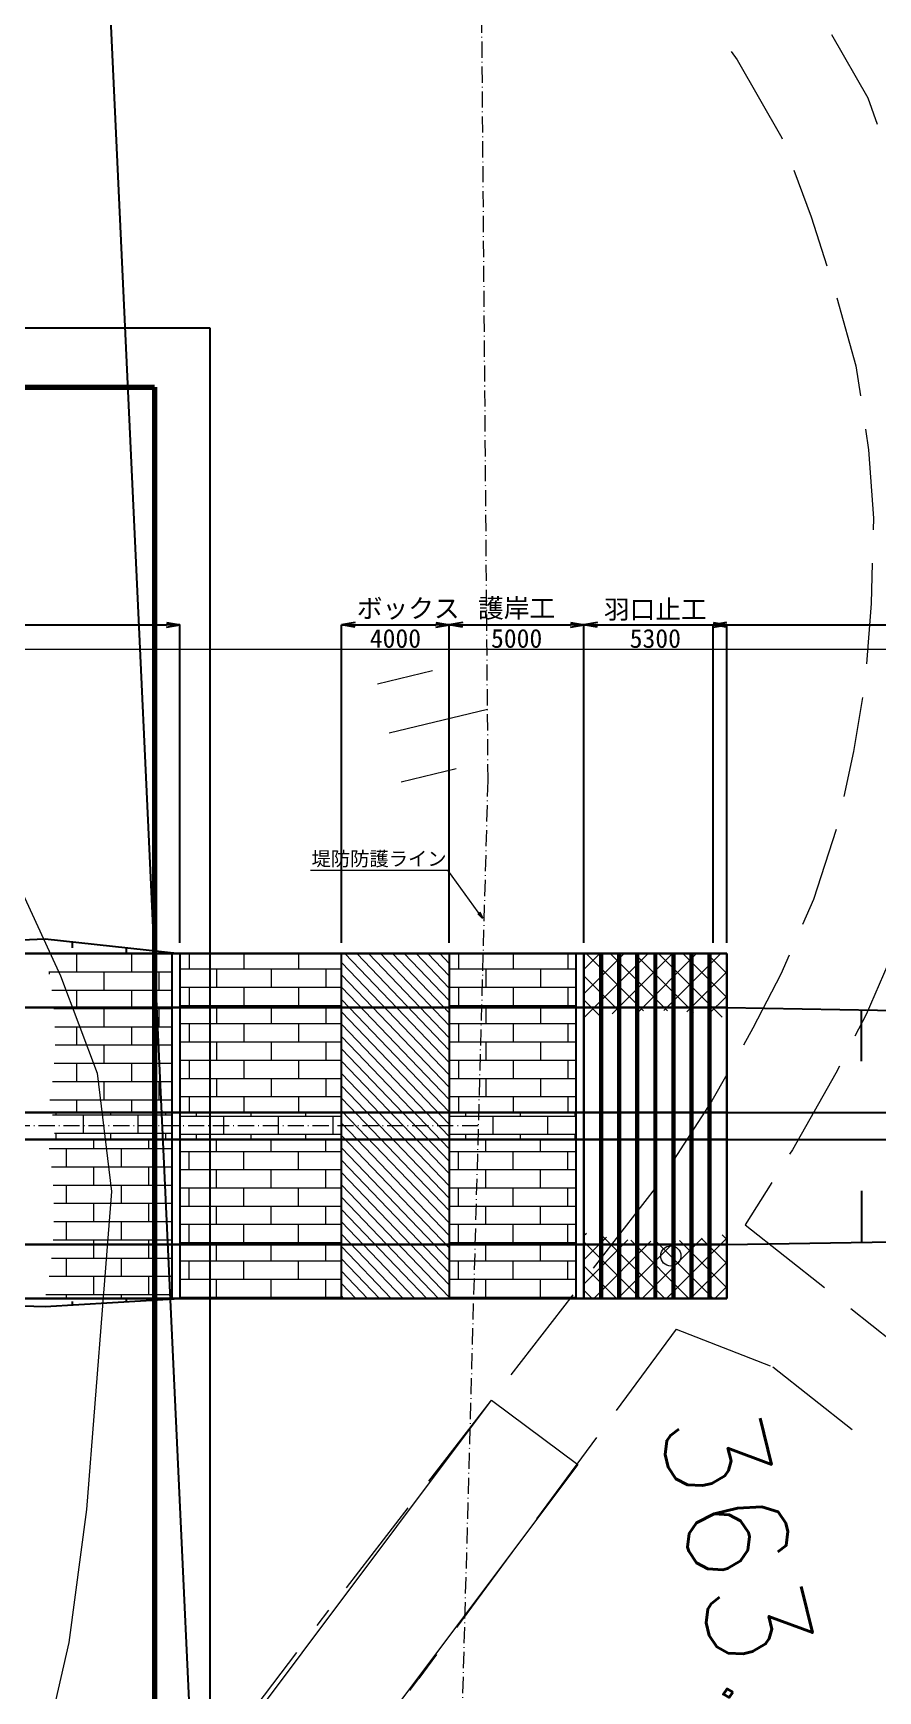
# Model space of a CAD drawing. Header units: millimetres. Extents: x 432273 to 1139245, y 170116 to 705940.
# Drawn here: x 794071 to 825436, y 384063 to 445610 of the extents above; entities that cross this region are included whole.
import ezdxf
from ezdxf.enums import TextEntityAlignment as Align

# ---------------------------------------------------------------- set-up
doc = ezdxf.new("R2010")
doc.units = ezdxf.units.MM
doc.header["$LTSCALE"] = 100
doc.header["$PDSIZE"] = 300
doc.linetypes.add('56301', pattern=[0.5, 0.25, -0.25])
doc.linetypes.add('SXF_一点短鎖線', pattern=[9.25, 6, -1.5, 0.25, -1.5])
doc.layers.get('Defpoints').update_dxf_attribs({"color": 153})
for name, color, linetype, lineweight in [('D-BGD', 7, 'Continuous', 13), ('D-BMK', 2, 'SXF_一点短鎖線', 13), ('D-BYP-STR1', 2, 'Continuous', 13), ('D-BYP-STR2', 6, 'Continuous', 25), ('D-BYP-STR3', 3, 'Continuous', 25), ('D-STR-HTXT', 7, 'Continuous', 13), ('D-STR-TXT', 7, 'Continuous', 13), ('D-TTL', 2, 'Continuous', 140)]:
    doc.layers.add(name, color=color, linetype=linetype, lineweight=lineweight)
doc.layers.add('D-WORK_1', color=11, linetype='Continuous', plot=False)
doc.styles.add('BIGFONT', font='txt', dxfattribs={"height": 0.2, "bigfont": 'BIGFONT'})
doc.styles.add('MS ゴシック', font='MS Gothic.ttf')
doc.dimstyles.new('DIM-100-F', dxfattribs={"dimscale": 100, "dimtxt": 3.5, "dimasz": 2.5, "dimexe": 0, "dimexo": 2, "dimgap": 0.8, "dimtad": 1, "dimdec": 0, "dimzin": 0, "dimdsep": 46, "dimtxsty": 'MS ゴシック', "dimblk": 'OPEN', "dimcen": 0.1, "dimclrd": 256, "dimclre": 256, "dimclrt": 256, "dimaunit": 1, "dimadec": 4, "dimazin": 0, "dimtfac": 1, "dimtdec": 0, "dimtmove": 2, "dimatfit": 3, "dimldrblk": 'OPEN', "dimfxl": 1, "dimtolj": 1, "dimtzin": 0, "dimlwd": -1, "dimlwe": -1, "dimarcsym": 2})
doc.dimstyles.new('DIM-200', dxfattribs={"dimscale": 200, "dimtxt": 3.5, "dimasz": 2.5, "dimexe": 0, "dimexo": 2, "dimgap": 0.8, "dimtad": 1, "dimdec": 0, "dimzin": 0, "dimdsep": 46, "dimtxsty": 'MS ゴシック', "dimblk": 'OPEN', "dimcen": 0.1, "dimaunit": 1, "dimadec": 4, "dimazin": 0, "dimtfac": 1, "dimtdec": 0, "dimtmove": 0, "dimatfit": 3, "dimldrblk": 'OPEN', "dimfxl": 1, "dimtolj": 1, "dimtzin": 0, "dimlwd": -1, "dimlwe": -1, "dimarcsym": 2})
pattern_1 = [(225.0000000334024, (60067.28708803037, 1166865.223133123), (449.0128063152238, -449.0128057916917), []), (315.0000000334023, (60067.28708803037, 1166865.223133123), (449.0128057916917, 449.0128063152237), [])]

# ---------------------------------------------------------------- blocks, each defined once
blk = doc.blocks.new('21311212131313131')
at = {"layer": 'D-BGD', "linetype": 'Continuous'}
for p, q in [((2633409.028676576, -1166830.539065273, 363302.980363709), (2635677.763422243, -1163844.126814221, 363259.9803660331)), ((2635636.540605735, -1169673.376766479, 363309.9803633307), (2637907.426649607, -1166689.282254627, 363267.9803656007)), ((2630384.981659377, -1170811.412579495, 363359.9803606282), (2632653.236213116, -1167825.877491816, 363316.9803629523)), ((2628799.91491138, -1169860.465138752, 363404.980358196), (2630384.981659377, -1170811.412579495, 363359.9803606282)), ((2634315.764071788, -1173293.880563169, 363309.9803633307), (2635601.115449918, -1169771.407665494, 363309.9803633307)), ((2634315.764071788, -1173293.880563169, 363309.9803633307), (2637380.473436414, -1175454.993005906, 363365.9803603038)), ((2629098.73302926, -1174189.749455671, 363401.9803583581), (2632112.9772818, -1176420.138674212, 363429.9803568447)), ((2638401.326125216, -1176174.591240413, 363383.980359331), (2641466.515681799, -1178334.826519769, 363439.9803563043)), ((2633117.272914203, -1177163.734070875, 363438.9803563583), (2636131.517166728, -1179394.123289412, 363466.9803548449)), ((2642488.245533988, -1179054.904946222, 363458.9803552773), (2645552.077735255, -1181215.537197017, 363514.9803522505)), ((2637136.689962518, -1180138.198878011, 363476.9803543044), (2640150.934215043, -1182368.588096551, 363504.980352791)), ((2612400.708632185, -1184404.199407369), (2611439.28015707, -1180779.253370964)), ((2614214.058813774, -1183923.96536175), (2613675.655538891, -1181894.084962105)), ((2646573.807587444, -1181935.615623466, 363532.9803512777), (2647485.200426066, -1182578.190879218, 363549.9803503588)), ((2610588.715805924, -1184884.036481546), (2610051.189694413, -1182854.636273854)), ((2647933.546656325, -1182904.575046354, 363553.9803501426), (2647485.200426066, -1182578.190879218, 363549.9803503588)), ((2641155.229847446, -1183112.183493218, 363513.9803523046), (2644170.351263359, -1185343.052903694, 363541.9803507912)), ((2645595.173559433, -1186390.962769308, 363554.9803500886), (2645013.933729254, -1185967.886884921, 363549.9803503588)), ((2649638.184102271, -1189332.742001019, 363585.9803484131), (2646606.025438004, -1187126.746916061, 363562.9803496561))]:
    blk.add_line(p, q, dxfattribs=at)
at = {"layer": 'D-BGD', "linetype": 'Continuous', "extrusion": (-0.3338890400579548, -0.691597116899, 0.6404775849521733), "elevation": 163933.2610593103}
blk.add_lwpolyline([(2865985.787571723, 336346.5925049999), (2868806.903281797, 336604.4127580161), (2869723.801764981, 336595.2979005912)], dxfattribs=at)
at = {"layer": 'D-BGD', "linetype": 'Continuous', "flags": 128}
for points in [[(2685097.192283282, -1211673.083783333), (2681445.822284877, -1210496.155347209), (2676812.911247346, -1208517.40584945), (2673146.757643894, -1206307.489838532), (2669466.190628534, -1203919.817674099), (2664061.69720994, -1199635.331853588), (2661592.209677465, -1197678.081932495), (2651374.308523426, -1190349.283469298), (2637086.397030128, -1180094.70611455), (2639418.183272371, -1176845.260593977)], [(2639418.183272371, -1176845.260593977), (2653705.217602345, -1187099.357756798), (2664002.04432935, -1194483.903443443), (2666448.495083555, -1196422.84198137), (2671802.132157316, -1200666.946720537), (2675269.023321437, -1202915.984027885), (2678639.278246555, -1204947.953532028), (2682847.962656135, -1206745.767281117), (2686103.11786148, -1207794.715957074)]]:
    blk.add_lwpolyline(points, dxfattribs=at)
at = {"layer": 'D-BGD', "linetype": 'Continuous', "extrusion": (0.01613509767954944, -0.001764516136741815, 0.9998682638756342), "elevation": 407206.5764753833}
blk.add_lwpolyline([(-880464.7868655326, -2691587.816855406), (-878827.187887686, -2693744.145168826), (-878345.6353582715, -2694668.285874583)], dxfattribs=at)
at = {"layer": 'D-BGD', "linetype": 'Continuous', "extrusion": (-0.04120929659473742, -0.8430281353367061, 0.5362885015594532), "elevation": 1070950.517216582}
blk.add_lwpolyline([(2659583.20683602, -250004.481623771), (2661074.891508995, -249881.2639534631), (2663328.341762607, -249919.1770827912)], dxfattribs=at)
at = {"layer": 'D-BGD', "linetype": 'Continuous', "extrusion": (0.0164879966350379, 0.01134561148822588, 0.9997996914717073), "elevation": 393113.8224293271}
blk.add_lwpolyline([(-2441217.56571645, -1481686.743330181), (-2442594.112253591, -1483185.662668702), (-2443820.570081861, -1484384.79813954)], dxfattribs=at)
at = {"layer": 'D-BGD', "linetype": 'Continuous', "extrusion": (0.007644564263134912, 0.02862061039810175, 0.9995611143385216), "elevation": 349583.5658930626}
blk.add_lwpolyline([(-2809425.194485285, 469243.2777175399), (-2811648.509071718, 467859.2627218342), (-2812676.156430462, 467386.6722354985)], dxfattribs=at)
at = {"layer": 'D-BGD', "linetype": 'Continuous', "extrusion": (-0.08338357836057589, -0.1802600915081006, 0.9800783021112532), "elevation": 347849.0359171719}
blk.add_lwpolyline([(2872063.499924732, 113600.3742408015), (2872348.727017719, 113593.8175844686), (2875612.606554097, 113388.9061181731), (2875805.622790453, 113367.2445959562)], dxfattribs=at)
at = {"layer": 'D-BGD', "linetype": 'Continuous', "extrusion": (0.2035327057637472, 0.6414071777969975, 0.7397102608149889), "elevation": 52113.15895089827}
blk.add_lwpolyline([(-2846321.652743208, 482608.1660272502), (-2849060.864006561, 482551.6961834342), (-2850064.326333028, 482666.1219195831)], dxfattribs=at)
at = {"layer": 'D-BGD', "linetype": 'Continuous', "extrusion": (0.01494686611510404, 0.004948735520561582, 0.999876042922364), "elevation": 396305.1935925962}
blk.add_lwpolyline([(2585483.172623839, -1171794.982559944), (2587200.967058346, -1171123.212574777), (2588999.549666759, -1170493.386243046)], dxfattribs=at)
at = {"layer": 'D-BGD', "linetype": 'Continuous', "extrusion": (0.036698462177705, -0.0318093358031298, 0.9988199983127869), "elevation": 495276.3650343113}
blk.add_lwpolyline([(808529.0485351549, -2701670.252324663), (808900.017110077, -2701748.605772892), (812070.3611111189, -2702782.151937855), (812102.5950075944, -2702798.733185381)], dxfattribs=at)
at = {"layer": 'D-BGD', "linetype": 'Continuous', "extrusion": (0.03048900685489001, 0.02856245332211342, 0.9991269222282146), "elevation": 409701.5722520549}
blk.add_lwpolyline([(-2649547.381662189, -1098400.971684811), (-2650617.897472993, -1098760.013132277), (-2653144.620742367, -1099454.159930742)], dxfattribs=at)
at = {"layer": 'D-BGD', "linetype": 'Continuous', "elevation": 362999.9803800859, "flags": 128}
blk.add_lwpolyline([(2585932.974528011, -1216675.727912845), (2588101.173161236, -1215451.499577644), (2590642.99938632, -1213519.778236577), (2594956.543531554, -1210723.639640077), (2597495.936279913, -1209758.47868365), (2599745.51597291, -1209124.879745524), (2603702.456388657, -1207961.004448387), (2605582.301673419, -1207053.176692555), (2612225.416686196, -1203085.809750228), (2618499.42574368, -1197962.168344579), (2621671.458942007, -1196424.46744861), (2625252.358364811, -1194987.471027581), (2629637.375555307, -1194357.771005328), (2641461.835348096, -1195042.946489309), (2646409.446194947, -1195601.34081978), (2654684.043988761, -1197310.709309356), (2659738.743383475, -1198610.610876645), (2664061.69720994, -1199635.331853588), (2666634.8870383, -1196188.568573744), (2661155.448255141, -1187307.461612872), (2659480.367512304, -1185408.886933846), (2657051.519333927, -1183754.333945036), (2653204.033955033, -1180032.642641116), (2649357.204771402, -1175776.632576005)], dxfattribs=at)
at = {"layer": 'D-BGD', "linetype": 'Continuous'}
for points in [[(2600759.056470842, -1166962.49256949, 363259.9803660331), (2601520.232446133, -1166831.970271929, 363249.9803665736), (2604052.919729792, -1166599.60326928, 363209.9803687356), (2604485.161353285, -1166601.380550752, 363239.9803671141)], [(2620344.495204268, -1169389.37297795, 363441.9803561962), (2621051.475494741, -1169680.637128959, 363499.9803530613), (2623081.883923665, -1170678.154576696, 363479.9803541423), (2623716.719679102, -1171019.987148911, 363470.9803546287)]]:
    blk.add_polyline3d(points, dxfattribs=at)
blk.add_circle((2631598.681167922, -1173550.706746353, 363379.9803595472), 374.999979731494, dxfattribs=at)
at = {"layer": 'D-STR-HTXT', "elevation": 1.104780267269234e-06, "flags": 128}
blk.add_lwpolyline([(2608822.711560488, -1161239.199134111), (2610460.679628372, -1239881.162114501)], dxfattribs=at)
at = {"layer": 'Defpoints', "linetype": 'Continuous', "flags": 128}
blk.add_lwpolyline([(2358657.059380054, -1194799.650220598), (2527728.874220211, -1199242.098534629), (2831012.699209931, -1178777.620171813)], dxfattribs=at)
at = {"layer": 'D-BGD', "linetype": 'Continuous', "style": 'BIGFONT'}
blk.add_text('363.4', height=3749.999797322081, rotation=14.86235643076144, dxfattribs=at).set_placement((2637735.06743895, -1173936.773380616))
blk = doc.blocks.new('_Open')
at = {"color": 0, "linetype": 'ByBlock', "lineweight": -2}
for p, q in [((-1, 0.1666666666666667), (0, 0)), ((-1, -0.1666666666666667), (0, 0)), ((0, 0), (-1, 0))]:
    blk.add_line(p, q, dxfattribs=at)
blk = doc.blocks.new('*D27')
at = {"layer": 'D-WORK_1', "color": 0, "transparency": 16777216}
for p, q in [((779522.9317095563, 411834.787198715), (779522.9317095563, 423642.3487034236)), ((780022.9317095563, 423642.3487034236), (799022.9316402293, 423642.3487034236)), ((799522.9316402293, 411834.7872395263), (799522.9316402293, 423642.3487034236))]:
    blk.add_line(p, q, dxfattribs=at)
at = {"layer": 'Defpoints', "color": 0, "transparency": 16777216}
for p in [(799522.9316402293, 423642.3487034236), (779522.9317095563, 411434.787198715), (799522.9316402293, 411434.7872395263)]:
    blk.add_point(p, dxfattribs=at)
at = {"layer": 'D-WORK_1', "color": 0, "transparency": 16777216, "xscale": 500, "yscale": 500, "zscale": 500, "rotation": 180}
blk.add_blockref('_Open', (779522.9317095563, 423642.3487034236), dxfattribs=at)
at = {"layer": 'D-WORK_1', "color": 0, "transparency": 16777216, "xscale": 500, "yscale": 500, "zscale": 500}
blk.add_blockref('_Open', (799522.9316402293, 423642.3487034236), dxfattribs=at)
at = {"layer": 'D-WORK_1', "color": 0, "transparency": 16777216, "char_height": 700, "attachment_point": 5, "style": 'MS ゴシック'}
for s, insert in [('\\A1;{\\C256;護岸工', (789522.9316748928, 424219.8613937789)), ('\\A1;20000}', (789522.9316748928, 423132.3487034236))]:
    blk.add_mtext(s, dxfattribs=dict(at, insert=insert))
blk = doc.blocks.new('*D28')
at = {"layer": 'D-WORK_1', "color": 0, "transparency": 16777216}
for p, q in [((805522.9317098664, 411834.7871570076), (805522.9317318597, 423642.3487040262)), ((806022.9317318597, 423642.3487030949), (809022.9317318681, 423642.3486975069)), ((809522.9317098748, 411834.7872141331), (809522.9317318681, 423642.3486965756))]:
    blk.add_line(p, q, dxfattribs=at)
at = {"layer": 'Defpoints', "color": 0, "transparency": 16777216}
for p in [(809522.9317318681, 423642.3486965756), (805522.9317091213, 411434.7871570076), (809522.9317091297, 411434.7872141331)]:
    blk.add_point(p, dxfattribs=at)
at = {"layer": 'D-WORK_1', "color": 0, "transparency": 16777216, "xscale": 500, "yscale": 500, "zscale": 500}
for p, rotation in [((805522.9317318597, 423642.3487040262), 179.9999998932783), ((809522.9317318681, 423642.3486965756), 359.9999998932783)]:
    blk.add_blockref('_Open', p, dxfattribs=dict(at, rotation=rotation))
at = {"layer": 'D-WORK_1', "color": 0, "transparency": 16777216, "char_height": 700, "attachment_point": 5, "rotation": 359.9999998932783, "style": 'MS ゴシック'}
for s, insert in [('\\A1;{\\C256;  ボックス', (807522.9317329329, 424216.3080911639)), ('\\A1;4000}', (807522.9317309139, 423132.3487003009))]:
    blk.add_mtext(s, dxfattribs=dict(at, insert=insert))
blk = doc.blocks.new('*D29')
at = {"layer": 'D-WORK_1', "color": 0, "transparency": 16777216}
for p, q in [((814522.9317011371, 411834.7872138559), (814522.9317231288, 423641.523691489)), ((815022.9317231288, 423641.5236905577), (819322.931722638, 423641.5236825483)), ((819822.9317006463, 411834.7872136324), (819822.931722638, 423641.523681617))]:
    blk.add_line(p, q, dxfattribs=at)
at = {"layer": 'Defpoints', "color": 0, "transparency": 16777216}
for p in [(819822.931722638, 423641.523681617), (814522.931700392, 411434.7872138559), (819822.9316999012, 411434.7872136324)]:
    blk.add_point(p, dxfattribs=at)
at = {"layer": 'D-WORK_1', "color": 0, "transparency": 16777216, "xscale": 500, "yscale": 500, "zscale": 500}
for p, rotation in [((814522.9317231288, 423641.523691489), 179.9999998932783), ((819822.931722638, 423641.523681617), 359.9999998932783)]:
    blk.add_blockref('_Open', p, dxfattribs=dict(at, rotation=rotation))
at = {"layer": 'D-WORK_1', "color": 0, "transparency": 16777216, "char_height": 700, "attachment_point": 5, "rotation": 359.9999998932783, "style": 'MS ゴシック'}
for s, insert in [('\\A1;{\\C256;羽口止工', (817172.9316875145, 424179.9500824921)), ('\\A1;5300}', (817172.9316855617, 423131.523686553))]:
    blk.add_mtext(s, dxfattribs=dict(at, insert=insert))
blk = doc.blocks.new('*D30')
at = {"layer": 'D-WORK_1', "color": 0, "transparency": 16777216}
for p, q in [((819320.0021970448, 411834.7872085136), (819320.0022190381, 423642.3486977008)), ((819820.0022190381, 423642.3486967694), (898101.1785148869, 423642.3485509594)), ((898601.1785135044, 422900.1601231487), (898601.1785148869, 423642.3485500281))]:
    blk.add_line(p, q, dxfattribs=at)
at = {"layer": 'Defpoints', "color": 0, "transparency": 16777216}
for p in [(898601.1785148869, 423642.3485500281), (898601.1785127594, 422500.1601231487, 362400.0000000091), (819320.0021962997, 411434.7872085136)]:
    blk.add_point(p, dxfattribs=at)
at = {"layer": 'D-WORK_1', "color": 0, "transparency": 16777216, "xscale": 500, "yscale": 500, "zscale": 500}
for p, rotation in [((819320.0022190381, 423642.3486977008), 179.9999998932783), ((898601.1785148869, 423642.3485500281), 359.9999998932783)]:
    blk.add_blockref('_Open', p, dxfattribs=dict(at, rotation=rotation))
at = {"layer": 'D-WORK_1', "color": 0, "transparency": 16777216, "char_height": 700, "attachment_point": 5, "rotation": 359.9999998932783, "style": 'MS ゴシック'}
for s, insert in [('\\A1;土羽水路', (858960.5903680315, 424216.3080147274)), ('\\A1;79281', (858960.5903660125, 423132.3486238644))]:
    blk.add_mtext(s, dxfattribs=dict(at, insert=insert))
blk = doc.blocks.new('*D31')
at = {"layer": 'D-WORK_1', "color": 0, "transparency": 16777216}
for p, q in [((809522.9446453971, 411834.9488653027), (809523.3265375554, 423643.3497311627)), ((810023.326537294, 423643.3335608038), (814023.3265290988, 423643.2041979335)), ((814522.944636679, 411834.7871617148), (814523.3265288373, 423643.1880275747))]:
    blk.add_line(p, q, dxfattribs=at)
at = {"layer": 'Defpoints', "color": 0, "transparency": 16777216}
for p in [(814523.3265288373, 423643.1880275747), (809522.9317091102, 411434.9488655119, 641.1097706175642), (814522.931700392, 411434.787161924, 641.1097706175642)]:
    blk.add_point(p, dxfattribs=at)
at = {"layer": 'D-WORK_1', "color": 0, "transparency": 16777216, "xscale": 500, "yscale": 500, "zscale": 500}
for p, rotation in [((809523.3265375554, 423643.3497311627), 179.9981470133728), ((814523.3265288373, 423643.1880275747), 359.9981470133728)]:
    blk.add_blockref('_Open', p, dxfattribs=dict(at, rotation=rotation))
at = {"layer": 'D-WORK_1', "color": 0, "transparency": 16777216, "char_height": 700, "attachment_point": 5, "rotation": 359.99814701337283, "style": 'MS ゴシック'}
for s, insert in [('\\A1;{\\C256;護岸工', (812023.3452103713, 424220.7815694219)), ('\\A1;5000}', (812023.3100394305, 423133.2688796354))]:
    blk.add_mtext(s, dxfattribs=dict(at, insert=insert))

msp = doc.modelspace()

# ---------------------------------------------------------------- hatches: boundary and pattern name
at = {"layer": 'D-BYP-STR1', "ltscale": 0.01}
h = msp.add_hatch(dxfattribs=at)
h.set_pattern_fill('AR-BRSTD', color=256, scale=10, angle=180.0000000334024)
h.set_pattern_definition([(180.0000000334024, (-441802.8992285925, 1327299.948090148), (3.949220399590558e-07, -677.418), []), (270.0000000334023, (-441802.8992285925, 1327299.948090148), (1016.000000394922, -677.417999407691), [677.418, -677.418])])
edge = h.paths.add_edge_path()
edge.add_line((799222.9316422938, 411434.7872581107), (794508.5513872177, 411434.7872555685))
edge.add_arc((781453.4460519821, 408276.9702814554), 13431.58901046767, -11.780286287336821, 13.597738685285776, ccw=False)
edge.add_line((794602.1347922924, 405534.7872539794), (799222.9316424167, 405534.7872564673))
edge.add_line((799222.9316429234, 405534.7872570248), (799222.9316422258, 411434.7872571606))
h = msp.add_hatch(dxfattribs=at)
h.set_pattern_fill('AR-BRSTD', color=256, scale=10, angle=180.0000000334024)
h.set_pattern_definition([(180.0000000334024, (51067.2870191714, 1166865.223175265), (3.949220399590558e-07, -677.418), []), (270.0000000334023, (51067.2870191714, 1166865.223175265), (1016.000000394922, -677.417999407691), [677.418, -677.418])])
edge = h.paths.add_edge_path()
edge.add_line((805522.9317093563, 411434.7872612674), (805522.9317128031, 405534.7872613302))
edge.add_line((804222.931644065, 405534.7872603182), (799522.9316440547, 405534.7872575727))
edge.add_line((799522.9316441069, 405534.7872575345), (799522.93164066, 411434.7872574717))
edge.add_line((799522.9316405967, 411434.7872577254), (804222.9316406079, 411434.7872604709))
at = {"layer": 'D-BYP-STR1', "transparency": 33554687}
h = msp.add_hatch(dxfattribs=at)
h.set_pattern_fill('ANSI31', color=3, scale=100, angle=-91.19293493242128)
h.set_pattern_definition([(313.8070650675787, (763168.8973428648, 613500.5120610679), (229.1317729212576, 219.783713313706), [])])
h.paths.add_polyline_path([(809522.9317096466, 411434.7872160311), (809522.9317166557, 398634.7872164185), (805522.9317168252, 398634.7872136618), (805522.9317093588, 411434.7872142365)])
at = {"layer": 'D-BYP-STR1', "ltscale": 0.01}
h = msp.add_hatch(dxfattribs=at)
h.set_pattern_fill('AR-BRSTD', color=256, scale=10, angle=180.0000000334024)
h.set_pattern_definition([(180.0000000334024, (61067.2870882604, 1166865.223181263), (3.949220399590558e-07, -677.418), []), (270.0000000334023, (61067.2870882604, 1166865.223181263), (1016.000000394922, -677.417999407691), [677.418, -677.418])])
h.paths.add_polyline_path([(814222.9317096447, 411434.7872665069), (814222.931713154, 405534.787266316), (809522.9317131959, 405534.7872635323), (809522.9317096857, 411434.7872637232)])
h = msp.add_hatch(dxfattribs=at)
h.set_pattern_fill('ANSI37', color=256, scale=200, angle=180.0000000334024)
h.set_pattern_definition(pattern_1)
edge = h.paths.add_edge_path()
edge.add_line((814522.9317077616, 411434.787219274), (814522.9317091856, 408996.5282055832))
edge.add_arc((817261.0885128876, 397541.5520924052), 11777.68994441054, 77.43678667344471, 103.44352118414031, ccw=False)
edge.add_line((819822.9317093961, 409037.244322749), (819822.9317096838, 411434.7872218782))
edge.add_line((819822.9317097537, 411434.7872228577), (814522.9317080363, 411434.7872195124))
h = msp.add_hatch(dxfattribs=at)
h.set_pattern_fill('AR-BRSTD', color=256, scale=10, angle=180.0000000334024)
h.set_pattern_definition([(180.0000000334024, (48155.20069863822, 1166865.223172796), (3.949220399590558e-07, -677.418), []), (270.0000000334023, (48155.20069863822, 1166865.223172796), (1016.000000394922, -677.417999407691), [677.418, -677.418])])
edge = h.paths.add_edge_path()
edge.add_line((799222.9316443278, 404535.7863890405), (794799.4049742658, 404534.787254855))
edge.add_arc((793581.9366668033, 404983.1645974254), 1297.409465488951, -20.21807950620374, 25.16157436750458)
edge.add_line((794756.2380610014, 405534.7872544795), (799222.9316443437, 405533.788125816))
edge.add_line((799222.9316443688, 405533.7881257234), (799222.9316442487, 404535.7863885954))
h = msp.add_hatch(dxfattribs=at)
h.set_pattern_fill('AR-BRSTD', color=256, scale=10, angle=180.0000000334024)
h.set_pattern_definition([(180.0000000334024, (51328.28540288715, 1166820.750248026), (3.949220399590558e-07, -677.418), []), (270.0000000334023, (51328.28540288715, 1166820.750248026), (1016.000000394922, -677.417999407691), [677.418, -677.418])])
edge = h.paths.add_edge_path()
edge.add_line((805522.9317129188, 405534.7871953234), (805522.9317135027, 404534.7871952729))
edge.add_line((804222.9316444915, 404534.787213387), (799522.9316444859, 404534.7872106405))
edge.add_line((799522.9316445139, 404534.7872096496), (799522.005555296, 405534.787209701))
edge.add_line((799522.0055552829, 405534.7872097772), (804222.9316439225, 405534.7872125225))
h = msp.add_hatch(dxfattribs=at)
h.set_pattern_fill('AR-BRSTD', color=256, scale=10, angle=180.0000000334024)
h.set_pattern_definition([(180.0000000334024, (61328.28547197615, 1166820.750254024), (3.949220399590558e-07, -677.418), []), (270.0000000334023, (61328.28547197615, 1166820.750254024), (1016.000000394922, -677.417999407691), [677.418, -677.418])])
h.paths.add_polyline_path([(814222.931712638, 405534.7872186323), (814222.9317135805, 404534.7872193848), (809522.9317136029, 404534.7872156474), (809522.0056243719, 405534.787215775)])
at = {"layer": 'D-BYP-STR1'}
h = msp.add_hatch(dxfattribs=at)
h.set_pattern_fill('AR-BRSTD', color=256, scale=10, angle=3.351169812352201e-08)
h.set_pattern_definition([(3.351148204458833e-08, (1481113.428098264, 1070776.307710855), (-3.962146255531707e-07, 677.418), []), (90.00000003351151, (1481113.428098264, 1070776.307710855), (-1016.000000396215, 677.4179994057527), [677.4180000000001, -677.4180000000001])])
edge = h.paths.add_edge_path()
edge.add_line((799222.9316461243, 398634.787311984), (794508.5513931568, 398634.7873111341))
edge.add_arc((779772.70813373, 401819.2633973944), 15076.00625193868, -12.19433147597181, 10.37687916412357)
edge.add_line((794602.1347924209, 404534.7871927468), (799222.9316466403, 404534.7871919732))
edge.add_line((799222.9316467865, 404534.7871918993), (799222.9316462016, 398634.7873120748))
h = msp.add_hatch(dxfattribs=at)
h.set_pattern_fill('AR-BRSTD', color=256, scale=10, angle=3.351169812352201e-08)
h.set_pattern_definition([(3.351162198899432e-08, (51067.2870191714, 1166865.223175265), (-3.962146557512369e-07, 677.4179999999999), []), (90.00000003351155, (51067.2870191714, 1166865.223175265), (-1016.000000396215, 677.4179994057523), [677.418, -677.418])])
edge = h.paths.add_edge_path()
edge.add_line((805522.931713381, 404534.7872618393), (805522.9317168278, 398634.787261902))
edge.add_line((804222.9316485176, 398634.7872608788), (799522.9316485064, 398634.7872581334))
edge.add_line((799522.9316480631, 398634.7872571517), (799522.9316446163, 404534.7872570889))
edge.add_line((799522.931644553, 404534.7872573426), (804222.9316445641, 404534.7872600881))
h = msp.add_hatch(dxfattribs=at)
h.set_pattern_fill('AR-BRSTD', color=256, scale=10, angle=3.351169812352201e-08)
h.set_pattern_definition([(3.351162198899432e-08, (61067.2870882604, 1166865.223181263), (-3.962146557512369e-07, 677.4179999999999), []), (90.00000003351157, (61067.2870882604, 1166865.223181263), (-1016.000000396215, 677.4179994057523), [677.418, -677.418])])
h.paths.add_polyline_path([(814222.9317136205, 404534.7872670788), (814222.9317176066, 398634.7872668767), (809522.9317171521, 398634.7872631495), (809522.931713642, 404534.7872633404)])
at = {"layer": 'D-BYP-STR1', "ltscale": 0.01}
h = msp.add_hatch(dxfattribs=at)
h.set_pattern_fill('ANSI37', color=256, scale=200, angle=180.0000000334024)
h.set_pattern_definition(pattern_1)
edge = h.paths.add_edge_path()
edge.add_line((814522.932458795, 398634.7869676073), (814522.932174154, 401073.0459812981))
edge.add_arc((817261.0876338662, 412528.0224142085), 11777.68994441054, -103.4435144619858, -77.43677995129018)
edge.add_line((819822.9321786942, 401032.330484803), (819822.9324602712, 398634.7875856738))
edge.add_line((819822.9324607014, 398634.7875854914), (814522.9324589841, 398634.7869670208))

# ---------------------------------------------------------------- linework, layer by layer
at = {"layer": 'D-BGD', "linetype": 'SXF_一点短鎖線'}
for p, q in [((809439.5635020913, 601616.3288570545, 353999.9803768478), (810951.2278745355, 417867.5866370103, 353999.9803768478)), ((810951.2278745355, 417867.5866370103, 353999.9803768478), (807104.4377770604, 278429.8974578283, 353999.9803768478))]:
    msp.add_line(p, q, dxfattribs=at)
at = {"layer": 'D-BMK', "linetype": 'SXF_一点短鎖線'}
msp.add_line((810597.1981563618, 405034.7871985198, 354000.0000000001), (729800.2557951588, 405034.7871985198, 354000.0000000001), dxfattribs=at)
at = {"layer": 'D-BYP-STR2'}
for p, q in [((795522.9317091726, 411874.7872077218, 354000.0000000001), (795522.9317094724, 411654.7872072934, 354000.0000000001)), ((797522.9317093979, 411654.7872091486, 354000.0000000001), (797522.931709221, 411434.7872087305, 354000.0000000001)), ((819822.9317092154, 409434.7872225047, 354000.0196393718), (899104.1080207521, 408084.7872687868, 716400.0000000091)), ((824822.9317169249, 407442.2172203568, 354000.0196393718), (824822.931722511, 409349.6472167104, 354000.0196393718)), ((819822.9317118333, 405534.7872226957, 354000.0196393718), (899104.1080224238, 405534.7872687663, 716400.0000000091)), ((819822.9317084452, 404534.7872216302, 354000.0196393718), (899104.1080225533, 404534.787184639, 354000.0000000001)), ((824822.9317028777, 402624.9478641843, 354000.0196393718), (824822.9316974072, 400715.1085092538, 354000.0196393718)), ((795522.9317169612, 398514.7872078019, 354000.0000000001), (795522.9317175982, 398394.7872073847, 354000.0000000001)), ((797522.931716707, 398634.7872091105, 354000.0000000001), (797522.931717343, 398514.7872086932, 354000.0000000001))]:
    msp.add_line(p, q, dxfattribs=at)
for points in [[(779522.9317095367, 411434.7871977614, 354000.0000000001), (789522.9317094017, 411768.7872044054, 354000.0048732933), (794522.9317092983, 411984.7872070019, 354000.0073099399), (799522.9317096233, 411434.7872105764, 354000.0097465865)], [(819822.931708203, 400634.7872218807, 354000.0196393718), (894522.9317148303, 401834.7872667407, 716400.0000000091), (899104.1080240648, 401984.7872685624, 716400.0000000091)], [(779522.9317170217, 398634.7871981404, 354000.0000000001), (784522.9317171028, 398543.4429059989, 716400.0000000091), (789522.9317168085, 398484.7872050033, 354000.0048732933), (794522.931717507, 398334.7872076883, 354000.0073099399), (799522.9317170888, 398634.7872100017, 716400.0000000091)]]:
    msp.add_polyline3d(points, dxfattribs=at)
at = {"layer": 'D-BYP-STR3', "lineweight": 30}
for p, q in [((779522.9317095563, 411434.787198715, 354000.0000000001), (819822.9317097332, 411434.787221905, 354000.0196393717)), ((814522.931708096, 398634.787219802, 354000.0000000001), (814522.931709668, 411434.7872192339, 354000.0000000001)), ((815122.9317081826, 398634.7872187347, 354000.0000000001), (815122.9317092787, 411434.7872181769, 354000.0000000001)), ((815194.3602794934, 398634.7872189732, 354000.0000000001), (815194.360281085, 411434.7872193587, 354000.0000000001)), ((815794.3602795996, 398634.7872188595, 354000.0000000001), (815794.3602806957, 411434.7872183017, 354000.0000000001)), ((815865.7888508899, 398634.7872181452, 354000.0000000001), (815865.788852502, 411434.7872194845, 354000.0000000001)), ((816465.7888510166, 398634.7872189853, 354000.0000000001), (816465.7888521127, 411434.7872184274, 354000.0000000001)), ((816537.21742183, 398634.7872182803, 354000.0000000001), (816537.217423919, 411434.7872196102, 354000.0000000001)), ((817137.2174224335, 398634.7872191101, 354000.0000000001), (817137.2174240066, 411434.7872185429, 354000.0000000001)), ((817208.6459937239, 398634.7872183957, 354000.0000000001), (817208.6459952969, 411434.7872178276, 354000.0000000001)), ((817808.645993831, 398634.7872182821, 354000.0000000001), (817808.6459954235, 411434.7872186686, 354000.0000000001)), ((817880.0745651409, 398634.7872185205, 354000.0000000001), (817880.0745667139, 411434.7872179534, 354000.0000000001)), ((818480.074565248, 398634.7872184078, 354000.0000000001), (818480.0745668405, 411434.7872187934, 354000.0000000001)), ((818551.5031365579, 398634.7872186463, 354000.0000000001), (818551.5031381309, 411434.7872180791, 354000.0000000001)), ((819151.503136665, 398634.7872185326, 354000.0000000001), (819151.5031382575, 411434.7872189182, 354000.0000000001)), ((819222.9317079749, 398634.787218772, 354000.0000000001), (819222.9317095479, 411434.7872182039, 354000.0000000001)), ((819822.9317076051, 398634.7872186677, 354000.0000000001), (819822.931709654, 411434.7872180903, 354000.0000000001)), ((779522.9317109253, 409434.7871983229, 354000.0000000001), (819822.9317092154, 409434.7872225047, 354000.0196393718)), ((779522.9317130664, 405534.7871985241, 354000.0000000001), (819822.9317118333, 405534.7872226957, 354000.0196393718)), ((779522.9317135125, 404534.7871983332, 354000.0000000001), (819822.9317084452, 404534.7872216302, 354000.0196393718)), ((779522.9317156527, 400634.7871985325, 354000.0000000001), (819822.931708203, 400634.7872218807, 354000.0196393718)), ((779522.9317170413, 398634.7871990941, 354000.0000000001), (819822.9317076647, 398634.7872215287, 354000.0196393717))]:
    msp.add_line(p, q, dxfattribs=at)
at = {"layer": 'D-BYP-STR3'}
for p, q in [((799222.9316404482, 411434.7872943452, 354000.0000000001), (799222.9316479332, 398634.7872947243, 354000.0000000001)), ((799522.9316404482, 411434.7872958014, 354000.0000000001), (799522.9316479332, 398634.7872961805, 354000.0000000001)), ((814222.9317091288, 411434.7872188241, 354000.0196393717), (814222.9317170907, 398634.7872191929, 354000.0196393717))]:
    msp.add_line(p, q, dxfattribs=at)
at = {"layer": 'D-BYP-STR3', "elevation": 354000.0000000001}
msp.add_lwpolyline([(805522.9317132988, 411434.7872136718), (809522.9317132988, 411434.7872136718), (809522.9317132988, 398634.7872157905), (805522.9317132988, 398634.7872157905)], close=True, dxfattribs=at)
at = {"layer": 'D-STR-HTXT'}
msp.add_line((804366.3938711829, 414537.6465402662, 673540.0000000001), (809466.3938711829, 414537.6465402686, 673540.0000000001), dxfattribs=at)
at = {"layer": 'D-TTL'}
for p, q in [((718577.1004867553, 432464.6998780537, 354000.0000000001), (798577.1004867553, 432464.6998780537, 354000.0000000001)), ((798577.1004867553, 432464.6998780537, 354000.0000000001), (798577.1004867553, 377464.6998780537, 354000.0000000001))]:
    msp.add_line(p, q, dxfattribs=at)
at = {"layer": 'Defpoints', "color": 1}
for p, q in [((716527.1004867553, 434664.6998780537, 354000.0000000001), (800627.1004867553, 434664.6998780537, 354000.0000000001)), ((800627.1004867553, 434664.6998780537, 354000.0000000001), (800627.1004867553, 375264.6998780537, 354000.0000000001))]:
    msp.add_line(p, q, dxfattribs=at)

# ---------------------------------------------------------------- block references
at = {"layer": 'D-BGD', "linetype": '56301', "rotation": 268.807065034117}
msp.add_blockref('21311212131313131', (2045832.052429549, 3006806.859927195, 354000.0000000001), dxfattribs=at)

# ---------------------------------------------------------------- texts
at = {"layer": 'D-STR-TXT', "style": 'MS ゴシック'}
msp.add_text('堤防防護ライン', height=524.9999999999997, dxfattribs=at).set_placement((806916.3938711829, 414537.6465402674, 673540.0000000001), align=Align.BOTTOM_CENTER)

# ---------------------------------------------------------------- dimensions: what is measured, and where the dimension line sits
at = {"layer": 'D-WORK_1'}
for p1, p2, distance, picture, middle in [((779522.9317095563, 411434.787198715, 354000.0000000001), (799522.9316402293, 411434.7872395263, 354000.0000000001), 12207.561463897291, '*D27', (789522.9316748928, 423642.3487034236, 354000.0000000001)), ((809522.9317091102, 411434.9488655119, 354000.0000000001), (814522.931700392, 411434.7871619239, 354000.0000000001), 12208.400872035312, '*D31', (812023.3265331965, 423643.2688793687, 353358.8902293825))]:
    dim = msp.add_aligned_dim(p1=p1, p2=p2, distance=distance, text='{\\C256;護岸工\\X<>}', dimstyle='DIM-200', dxfattribs=at)
    dim.commit()
    dim.dimension.update_dxf_attribs({"geometry": picture, "text_midpoint": middle})
for base, p1, p2, text, picture, middle in [((809522.9317318681, 423642.3486965756, 354000.0000000001), (805522.9317091213, 411434.7871570076, 354000.0000000001), (809522.9317091297, 411434.7872141331, 354000.0000000001), '{\\C256;  ボックス\\X<>}', '*D28', (807522.9317318639, 423642.3487003009, 354000.0000000001)), ((819822.931722638, 423641.523681617, 354000.0000000001), (814522.931700392, 411434.7872138559, 354000.0000000001), (819822.9316999012, 411434.7872136324, 354000.0000000001), '{\\C256;羽口止工\\X<>}', '*D29', (817172.9316865116, 423641.523686553, 354000.0000000001))]:
    dim = msp.add_linear_dim(base=base, p1=p1, p2=p2, angle=179.9999998932783, text=text, dimstyle='DIM-200', dxfattribs=at)
    dim.commit()
    dim.dimension.update_dxf_attribs({"geometry": picture, "text_midpoint": middle, "dimtype": 160})
dim = msp.add_linear_dim(base=(898601.1785148869, 423642.3485500281, 354000.0082984347), p1=(819320.0021962997, 411434.7872085136, 354000.0082984347), p2=(898601.1785127594, 422500.1601231487, 716400.0082984437), angle=179.9999998932783, text='土羽水路\\X<>', dimstyle='DIM-200', dxfattribs=at)
dim.commit()
dim.dimension.update_dxf_attribs({"geometry": '*D30', "text_midpoint": (858960.5903669625, 423642.3486238644, 354000.0082984347)})

# ---------------------------------------------------------------- leaders
at = {"layer": 'D-STR-HTXT'}
msp.add_leader([(810761.4455584533, 412746.9046947903, 673540.0000000001), (809466.3938711829, 414537.6465402686, 673540.0000000001)], dimstyle='DIM-100-F', override={"dimtad": 0}, dxfattribs=at)

doc.saveas('drawing.dxf')
